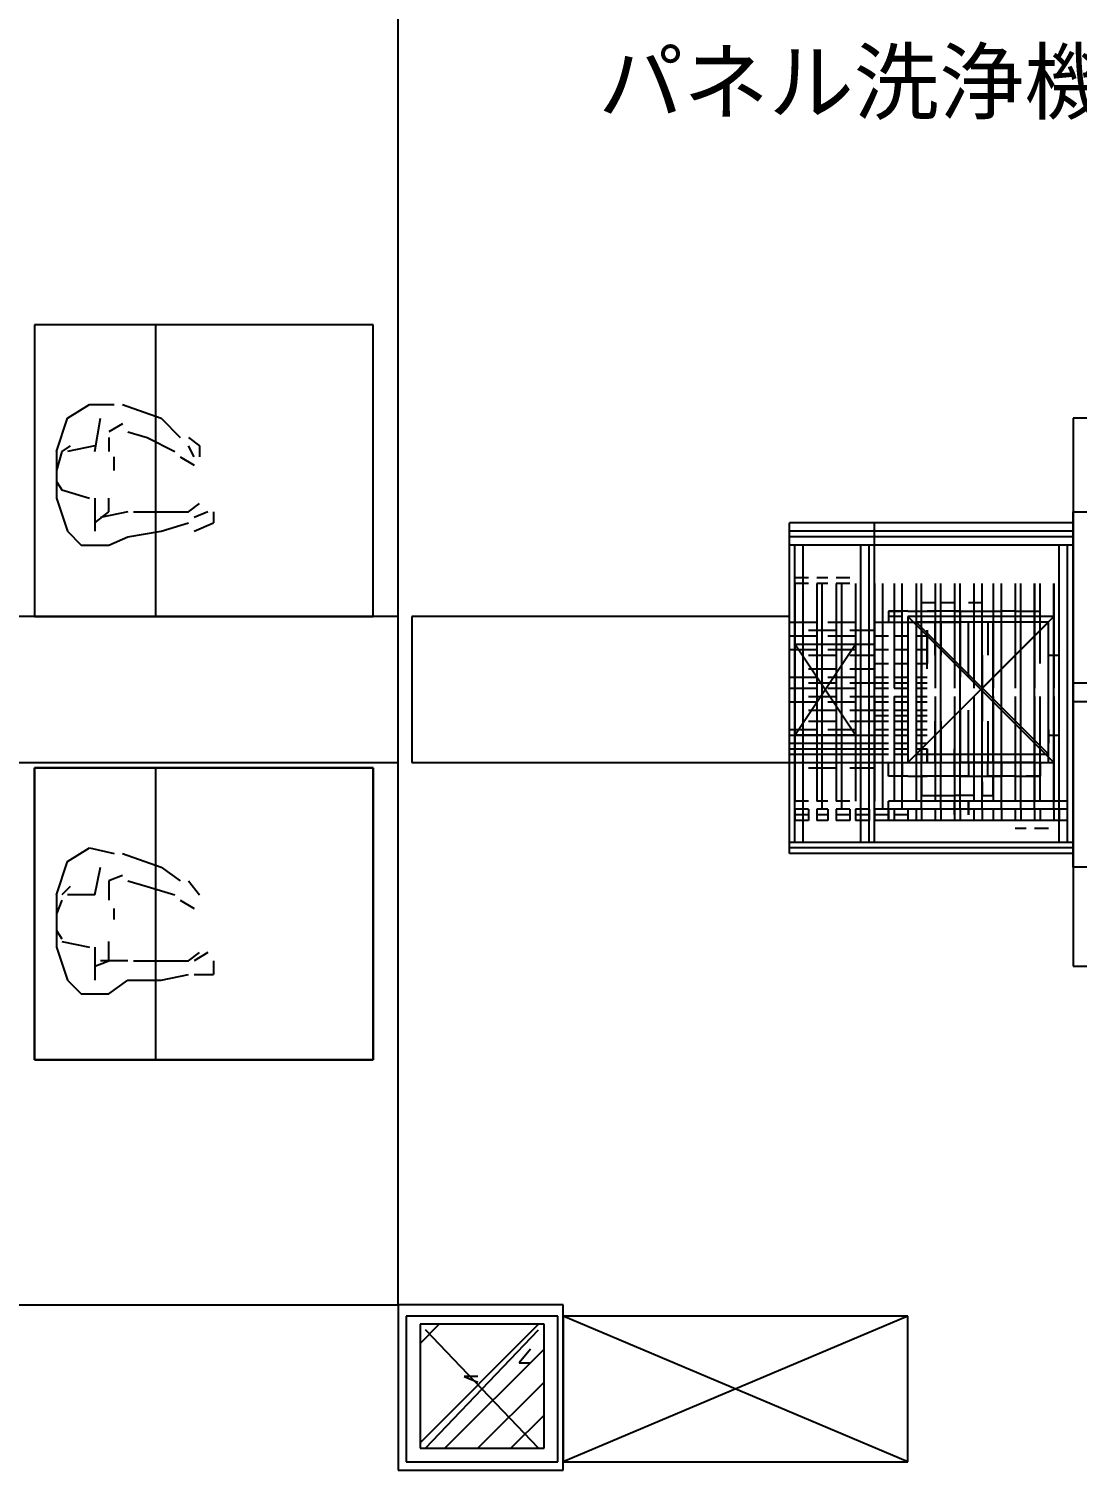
# Model space of a CAD drawing. Header units: millimetres. Extents: x 5 to 415, y 48 to 251.
# Drawn here: x 312.46 to 319.17, y 180.55 to 189.78 of the extents above; entities that cross this region are included whole.
import ezdxf

# ---------------------------------------------------------------- set-up
doc = ezdxf.new("R2010")
doc.units = ezdxf.units.MM
doc.layers.add('P', color=7, linetype='Continuous')
doc.layers.add('T', color=7, linetype='Continuous')

msp = doc.modelspace()

# ---------------------------------------------------------------- linework, layer by layer
at = {"layer": 'P'}
for points in [[(314.819, 181.61), (314.819, 197.273)], [(314.66, 187.889), (312.491, 187.889)], [(312.491, 187.889), (312.491, 186.02)], [(314.66, 187.889), (312.491, 187.889)], [(312.491, 187.889), (312.491, 186.02)], [(314.66, 187.889), (312.491, 187.889)], [(312.491, 187.889), (312.491, 186.02)], [(314.66, 187.889), (313.267, 187.889)], [(313.267, 187.889), (313.267, 186.02)], [(314.66, 186.02), (314.66, 187.889)], [(314.66, 186.02), (314.66, 187.889)], [(314.66, 186.02), (314.66, 187.889)], [(314.66, 186.02), (314.66, 187.889)], [(312.702, 187.29), (312.843, 187.378)], [(312.843, 187.378), (313.002, 187.378)], [(313.055, 187.378), (313.302, 187.29)], [(312.632, 187.078), (312.702, 187.29)], [(312.879, 187.078), (312.914, 187.29)], [(313.055, 187.254), (312.967, 187.202)], [(313.302, 187.29), (313.425, 187.166)], [(319.229, 187.29), (319.14, 187.29)], [(319.14, 187.29), (319.14, 185.596)], [(312.967, 187.166), (312.967, 187.078)], [(313.09, 187.202), (313.214, 187.166)], [(313.214, 187.166), (313.39, 187.078)], [(313.478, 187.166), (313.549, 187.113)], [(312.632, 187.078), (312.632, 186.778)], [(312.667, 187.078), (312.632, 186.955)], [(312.72, 187.113), (312.667, 187.078)], [(312.879, 187.113), (312.702, 187.078)], [(313.514, 187.043), (313.478, 187.113)], [(313.549, 187.113), (313.549, 187.043)], [(312.632, 186.955), (312.632, 186.866)], [(313.002, 186.955), (313.002, 187.043)], [(313.425, 187.043), (313.514, 186.99)], [(312.632, 186.884), (312.667, 186.831)], [(312.632, 186.778), (312.702, 186.567)], [(312.667, 186.831), (312.843, 186.778)], [(312.879, 186.778), (312.879, 186.567)], [(312.967, 186.69), (312.967, 186.778)], [(312.879, 186.619), (312.967, 186.69)], [(313.09, 186.69), (312.914, 186.655)], [(313.126, 186.69), (313.302, 186.69)], [(313.302, 186.69), (313.478, 186.69)], [(313.478, 186.69), (313.549, 186.743)], [(313.602, 186.69), (313.514, 186.655)], [(313.637, 186.69), (313.637, 186.619)], [(319.14, 184.415), (319.14, 186.69)], [(319.14, 186.69), (320.887, 186.69)], [(313.302, 186.567), (313.478, 186.619)], [(313.514, 186.567), (313.637, 186.619)], [(319.14, 186.619), (317.324, 186.619)], [(317.324, 184.573), (317.324, 186.619)], [(317.87, 184.573), (317.87, 186.619)], [(319.14, 184.573), (319.14, 186.619)], [(312.702, 186.567), (312.79, 186.478)], [(312.967, 186.478), (313.09, 186.531)], [(313.09, 186.531), (313.302, 186.567)], [(319.14, 186.567), (317.324, 186.567)], [(319.14, 186.567), (317.324, 186.567)], [(319.14, 186.567), (317.324, 186.567)], [(319.14, 186.567), (317.324, 186.567)], [(319.14, 186.531), (317.324, 186.531)], [(319.14, 186.531), (317.324, 186.531)], [(319.14, 186.531), (317.324, 186.531)], [(319.14, 186.531), (317.324, 186.531)], [(312.79, 186.478), (312.967, 186.478)], [(319.14, 186.478), (317.324, 186.478)], [(317.359, 184.573), (317.359, 186.478)], [(317.359, 184.573), (317.359, 186.478)], [(317.359, 184.573), (317.359, 186.478)], [(317.359, 184.573), (317.359, 186.478)], [(317.412, 184.573), (317.412, 186.478)], [(317.412, 184.573), (317.412, 186.478)], [(317.412, 184.573), (317.412, 186.478)], [(317.412, 184.573), (317.412, 186.478)], [(317.412, 184.573), (317.412, 186.478)], [(317.782, 184.573), (317.782, 186.478)], [(317.835, 184.573), (317.835, 186.478)], [(317.835, 184.573), (317.835, 186.478)], [(317.835, 184.573), (317.835, 186.478)], [(317.835, 184.573), (317.835, 186.478)], [(317.87, 184.573), (317.87, 186.478)], [(317.87, 184.573), (317.87, 186.478)], [(317.87, 184.573), (317.87, 186.478)], [(317.87, 184.573), (317.87, 186.478)], [(319.052, 184.573), (319.052, 186.478)], [(319.052, 184.573), (319.052, 186.478)], [(319.052, 184.573), (319.052, 186.478)], [(319.052, 184.573), (319.052, 186.478)], [(319.052, 184.573), (319.052, 186.478)], [(319.105, 184.573), (319.105, 186.478)], [(319.105, 184.573), (319.105, 186.478)], [(319.14, 184.573), (319.14, 186.478)], [(319.14, 184.573), (319.14, 186.478)], [(317.447, 186.267), (317.359, 186.267)], [(317.359, 186.231), (317.359, 185.561)], [(317.447, 186.231), (317.359, 186.231)], [(317.412, 184.838), (317.412, 186.231)], [(317.412, 184.785), (317.412, 186.231)], [(317.571, 186.267), (317.5, 186.267)], [(317.5, 186.231), (317.5, 184.838)], [(317.571, 186.231), (317.5, 186.231)], [(317.535, 184.838), (317.535, 186.231)], [(317.535, 184.785), (317.535, 186.231)], [(317.712, 186.267), (317.623, 186.267)], [(317.623, 186.231), (317.623, 185.561)], [(317.712, 186.231), (317.623, 186.231)], [(317.659, 184.838), (317.659, 186.231)], [(317.659, 184.785), (317.659, 186.231)], [(317.747, 186.231), (317.747, 184.838)], [(317.782, 184.838), (317.782, 186.231)], [(317.782, 184.785), (317.782, 186.231)], [(317.87, 186.231), (317.87, 185.561)], [(317.923, 185.72), (317.923, 186.231)], [(317.923, 184.785), (317.923, 186.231)], [(317.994, 186.231), (317.994, 185.561)], [(318.047, 185.72), (318.047, 186.231)], [(318.047, 184.785), (318.047, 186.231)], [(318.135, 186.231), (318.135, 185.561)], [(318.17, 185.72), (318.17, 186.231)], [(318.17, 184.785), (318.17, 186.231)], [(318.258, 186.231), (318.258, 185.561)], [(318.294, 185.72), (318.294, 186.231)], [(318.294, 184.785), (318.294, 186.231)], [(318.382, 186.231), (318.382, 185.561)], [(318.417, 185.72), (318.417, 186.231)], [(318.417, 184.785), (318.417, 186.231)], [(318.505, 186.231), (318.505, 185.561)], [(318.558, 185.72), (318.558, 186.231)], [(318.558, 184.785), (318.558, 186.231)], [(318.629, 186.231), (318.629, 185.561)], [(318.682, 185.72), (318.682, 186.231)], [(318.682, 184.785), (318.682, 186.231)], [(318.77, 186.231), (318.77, 185.561)], [(318.805, 185.72), (318.805, 186.231)], [(318.805, 184.785), (318.805, 186.231)], [(318.893, 186.231), (318.893, 185.561)], [(318.893, 184.785), (318.893, 186.231)], [(318.929, 185.72), (318.929, 186.231)], [(319.017, 186.231), (319.017, 185.561)], [(319.017, 184.785), (319.017, 186.231)], [(319.052, 185.72), (319.052, 186.231)], [(318.082, 186.055), (317.959, 186.055)], [(317.959, 186.055), (317.959, 185.984)], [(317.959, 186.055), (318.047, 186.055)], [(318.082, 186.055), (318.206, 186.055)], [(318.082, 186.055), (318.206, 186.055)], [(318.258, 186.108), (318.17, 186.108)], [(318.17, 186.055), (318.258, 186.055)], [(318.417, 186.055), (318.206, 186.055)], [(318.417, 186.055), (318.206, 186.055)], [(318.382, 186.108), (318.294, 186.108)], [(318.382, 186.055), (318.47, 186.055)], [(318.417, 186.055), (318.417, 185.984)], [(318.417, 186.055), (318.682, 186.055)], [(318.417, 186.055), (318.417, 185.984)], [(318.417, 186.055), (318.417, 185.984)], [(318.417, 186.055), (318.682, 186.055)], [(318.417, 186.055), (318.417, 185.984)], [(318.558, 186.108), (318.47, 186.108)], [(318.594, 186.055), (318.682, 186.055)], [(318.77, 186.055), (318.682, 186.055)], [(318.77, 186.055), (318.682, 186.055)], [(318.77, 186.055), (318.682, 186.055)], [(318.77, 186.055), (318.893, 186.055)], [(318.77, 186.055), (318.841, 186.055)], [(318.841, 186.055), (318.929, 186.055)], [(318.929, 185.984), (318.929, 186.055)], [(314.819, 186.02), (311.697, 186.02)], [(312.491, 186.02), (314.66, 186.02)], [(312.491, 186.02), (314.66, 186.02)], [(312.491, 186.02), (314.66, 186.02)], [(313.267, 186.02), (314.66, 186.02)], [(314.819, 185.085), (314.819, 186.02)], [(317.324, 186.02), (314.907, 186.02)], [(314.907, 186.02), (314.907, 185.085)], [(317.324, 185.085), (317.324, 186.02)], [(317.324, 185.984), (317.5, 185.984)], [(317.324, 185.984), (317.5, 185.984)], [(317.571, 185.984), (317.747, 185.984)], [(317.571, 185.984), (317.747, 185.984)], [(317.87, 185.984), (317.959, 185.984)], [(317.87, 185.984), (317.959, 185.984)], [(318.047, 186.02), (317.959, 186.02)], [(317.959, 185.984), (318.417, 185.984)], [(317.994, 185.984), (318.082, 185.984)], [(317.994, 185.984), (318.082, 185.984)], [(319.017, 186.02), (318.082, 186.02)], [(318.082, 186.02), (318.082, 185.085)], [(319.017, 185.085), (318.082, 186.02)], [(319.017, 186.02), (318.082, 185.085)], [(318.982, 185.984), (318.135, 185.984)], [(318.135, 185.984), (318.135, 185.138)], [(318.982, 185.138), (318.135, 185.984)], [(318.982, 185.984), (318.135, 185.138)], [(318.135, 185.984), (318.206, 185.984)], [(318.135, 185.984), (318.206, 185.984)], [(318.258, 186.02), (318.17, 186.02)], [(318.258, 185.773), (318.258, 185.984)], [(318.258, 185.773), (318.258, 185.984)], [(318.258, 185.773), (318.258, 185.984)], [(318.258, 185.773), (318.258, 185.984)], [(318.294, 185.984), (318.294, 185.773)], [(318.294, 185.984), (318.294, 185.773)], [(318.294, 185.984), (318.294, 185.773)], [(318.294, 185.984), (318.294, 185.773)], [(318.47, 186.02), (318.382, 186.02)], [(318.417, 185.984), (318.417, 185.632)], [(318.893, 185.984), (318.417, 185.984)], [(318.47, 185.632), (318.47, 185.984)], [(318.558, 185.773), (318.558, 185.984)], [(318.558, 185.773), (318.558, 185.984)], [(318.558, 185.773), (318.558, 185.984)], [(318.558, 185.773), (318.558, 185.984)], [(318.682, 186.02), (318.594, 186.02)], [(318.594, 185.984), (318.594, 185.773)], [(318.594, 185.984), (318.594, 185.773)], [(318.594, 185.984), (318.594, 185.773)], [(318.594, 185.984), (318.594, 185.773)], [(318.629, 185.085), (318.629, 185.984)], [(318.929, 186.02), (318.841, 186.02)], [(318.982, 185.138), (318.982, 185.984)], [(319.017, 185.085), (319.017, 186.02)], [(319.017, 185.05), (319.017, 185.984)], [(317.324, 185.896), (317.5, 185.896)], [(317.324, 185.896), (317.5, 185.896)], [(317.447, 185.932), (317.623, 185.932)], [(317.447, 185.932), (317.623, 185.932)], [(317.571, 185.896), (317.747, 185.896)], [(317.571, 185.896), (317.747, 185.896)], [(317.712, 185.932), (317.87, 185.932)], [(317.712, 185.932), (317.87, 185.932)], [(317.87, 185.896), (317.959, 185.896)], [(317.87, 185.896), (317.959, 185.896)], [(317.994, 185.896), (318.082, 185.896)], [(317.994, 185.896), (318.082, 185.896)], [(318.135, 185.896), (318.206, 185.896)], [(318.135, 185.896), (318.206, 185.896)], [(318.17, 185.932), (318.17, 185.808)], [(318.17, 185.932), (318.17, 185.808)], [(318.17, 185.932), (318.17, 185.808)], [(318.206, 185.808), (318.206, 185.932)], [(318.206, 185.808), (318.206, 185.932)], [(318.206, 185.932), (318.206, 185.808)], [(318.206, 185.808), (318.206, 185.932)], [(318.206, 185.808), (318.206, 185.932)], [(318.206, 185.808), (318.206, 185.932)], [(318.982, 185.808), (318.982, 185.932)], [(319.017, 185.808), (319.017, 185.932)], [(317.324, 185.808), (317.5, 185.808)], [(317.324, 185.808), (317.5, 185.808)], [(317.359, 185.261), (317.359, 185.843)], [(317.359, 185.843), (317.747, 185.843)], [(317.359, 185.261), (317.747, 185.843)], [(317.747, 185.261), (317.359, 185.843)], [(317.447, 185.843), (317.623, 185.843)], [(317.447, 185.843), (317.623, 185.843)], [(317.447, 185.773), (317.623, 185.773)], [(317.447, 185.773), (317.623, 185.773)], [(317.571, 185.808), (317.747, 185.808)], [(317.571, 185.808), (317.747, 185.808)], [(317.712, 185.843), (317.87, 185.843)], [(317.712, 185.843), (317.87, 185.843)], [(317.712, 185.773), (317.87, 185.773)], [(317.712, 185.773), (317.87, 185.773)], [(317.747, 185.843), (317.747, 185.261)], [(317.87, 185.808), (317.959, 185.808)], [(317.87, 185.808), (317.959, 185.808)], [(317.994, 185.808), (318.082, 185.808)], [(317.994, 185.808), (318.082, 185.808)], [(318.135, 185.808), (318.206, 185.808)], [(318.135, 185.808), (318.206, 185.808)], [(318.17, 185.808), (318.17, 185.685)], [(318.17, 185.808), (318.17, 185.085)], [(318.17, 185.773), (318.17, 185.685)], [(318.206, 185.685), (318.206, 185.808)], [(318.206, 185.808), (318.206, 185.72)], [(318.206, 185.685), (318.206, 185.808)], [(318.206, 185.72), (318.206, 185.808)], [(318.206, 185.72), (318.206, 185.808)], [(318.206, 185.685), (318.206, 185.773)], [(318.294, 185.349), (318.294, 185.773)], [(318.558, 185.773), (318.558, 185.349)], [(318.982, 185.72), (318.982, 185.808)], [(318.982, 185.773), (319.052, 185.773)], [(319.017, 185.72), (319.017, 185.808)], [(317.447, 185.685), (317.623, 185.685)], [(317.447, 185.685), (317.623, 185.685)], [(317.712, 185.685), (317.87, 185.685)], [(317.712, 185.685), (317.87, 185.685)], [(317.87, 185.72), (317.959, 185.72)], [(317.87, 185.72), (317.959, 185.72)], [(317.994, 185.72), (318.082, 185.72)], [(317.994, 185.72), (318.082, 185.72)], [(318.135, 185.72), (318.206, 185.72)], [(318.135, 185.72), (318.206, 185.72)], [(318.982, 185.297), (318.982, 185.72)], [(319.017, 185.297), (319.017, 185.72)], [(317.324, 185.632), (317.5, 185.632)], [(317.324, 185.632), (317.5, 185.632)], [(317.447, 185.596), (317.623, 185.596)], [(317.447, 185.596), (317.623, 185.596)], [(317.571, 185.632), (317.747, 185.632)], [(317.571, 185.632), (317.747, 185.632)], [(317.712, 185.596), (317.87, 185.596)], [(317.712, 185.596), (317.87, 185.596)], [(317.87, 185.632), (317.959, 185.632)], [(317.87, 185.596), (317.959, 185.596)], [(317.994, 185.632), (318.082, 185.632)], [(317.994, 185.596), (318.082, 185.596)], [(318.135, 185.632), (318.206, 185.632)], [(318.135, 185.596), (318.206, 185.596)], [(319.14, 185.596), (319.14, 185.473)], [(319.14, 185.596), (319.229, 185.596)], [(319.14, 185.473), (319.14, 185.596)], [(317.324, 185.561), (317.5, 185.561)], [(317.324, 185.561), (317.5, 185.561)], [(317.359, 185.561), (317.359, 184.838)], [(317.447, 185.508), (317.623, 185.508)], [(317.447, 185.508), (317.623, 185.508)], [(317.571, 185.561), (317.747, 185.561)], [(317.571, 185.561), (317.747, 185.561)], [(317.623, 185.561), (317.623, 184.838)], [(317.712, 185.508), (317.87, 185.508)], [(317.712, 185.508), (317.87, 185.508)], [(317.87, 185.561), (317.959, 185.561)], [(317.87, 185.508), (317.87, 184.838)], [(317.87, 185.508), (317.959, 185.508)], [(317.923, 184.838), (317.923, 185.508)], [(317.994, 185.561), (318.082, 185.561)], [(317.994, 185.508), (317.994, 184.838)], [(317.994, 185.508), (318.082, 185.508)], [(318.047, 184.838), (318.047, 185.508)], [(318.135, 185.561), (318.206, 185.561)], [(318.135, 185.508), (318.135, 184.838)], [(318.135, 185.508), (318.206, 185.508)], [(318.17, 184.838), (318.17, 185.508)], [(318.258, 185.508), (318.258, 184.838)], [(318.294, 184.838), (318.294, 185.508)], [(318.382, 185.508), (318.382, 184.838)], [(318.417, 184.838), (318.417, 185.508)], [(318.505, 185.508), (318.505, 184.838)], [(318.558, 184.838), (318.558, 185.508)], [(318.629, 185.508), (318.629, 184.838)], [(318.682, 184.838), (318.682, 185.508)], [(318.77, 185.508), (318.77, 184.838)], [(318.805, 184.838), (318.805, 185.508)], [(318.893, 185.508), (318.893, 184.838)], [(318.929, 184.838), (318.929, 185.508)], [(319.017, 185.508), (319.017, 184.838)], [(319.052, 184.838), (319.052, 185.508)], [(317.324, 185.473), (317.5, 185.473)], [(317.324, 185.473), (317.5, 185.473)], [(317.447, 185.42), (317.623, 185.42)], [(317.447, 185.42), (317.623, 185.42)], [(317.571, 185.473), (317.747, 185.473)], [(317.571, 185.473), (317.747, 185.473)], [(317.712, 185.42), (317.87, 185.42)], [(317.712, 185.42), (317.87, 185.42)], [(317.87, 185.473), (317.959, 185.473)], [(317.87, 185.42), (317.959, 185.42)], [(317.87, 185.385), (317.959, 185.385)], [(317.994, 185.473), (318.082, 185.473)], [(317.994, 185.42), (318.082, 185.42)], [(317.994, 185.385), (318.082, 185.385)], [(318.135, 185.473), (318.206, 185.473)], [(318.135, 185.42), (318.206, 185.42)], [(318.135, 185.385), (318.206, 185.385)], [(318.417, 185.42), (318.417, 185.085)], [(318.47, 185.085), (318.47, 185.42)], [(319.14, 185.473), (319.14, 183.78)], [(319.229, 185.473), (319.14, 185.473)], [(317.324, 185.297), (317.5, 185.297)], [(317.447, 185.349), (317.623, 185.349)], [(317.447, 185.349), (317.623, 185.349)], [(317.571, 185.297), (317.747, 185.297)], [(317.712, 185.349), (317.87, 185.349)], [(317.712, 185.349), (317.87, 185.349)], [(317.87, 185.349), (317.959, 185.349)], [(317.87, 185.297), (317.959, 185.297)], [(317.994, 185.349), (318.082, 185.349)], [(317.994, 185.297), (318.082, 185.297)], [(318.135, 185.349), (318.206, 185.349)], [(318.135, 185.297), (318.206, 185.297)], [(318.258, 185.085), (318.258, 185.349)], [(318.258, 185.085), (318.258, 185.349)], [(318.258, 185.085), (318.258, 185.349)], [(318.258, 185.085), (318.258, 185.349)], [(318.294, 185.349), (318.294, 185.085)], [(318.294, 185.349), (318.294, 185.085)], [(318.294, 185.349), (318.294, 185.085)], [(318.294, 185.349), (318.294, 185.085)], [(318.558, 185.085), (318.558, 185.349)], [(318.558, 185.085), (318.558, 185.349)], [(318.558, 185.085), (318.558, 185.349)], [(318.558, 185.085), (318.558, 185.349)], [(318.594, 185.349), (318.594, 185.085)], [(318.594, 185.349), (318.594, 185.085)], [(318.594, 185.349), (318.594, 185.085)], [(318.594, 185.349), (318.594, 185.085)], [(318.982, 185.297), (318.982, 185.208)], [(319.017, 185.208), (319.017, 185.297)], [(317.324, 185.261), (317.5, 185.261)], [(317.324, 185.208), (317.5, 185.208)], [(317.747, 185.261), (317.359, 185.261)], [(317.447, 185.261), (317.623, 185.261)], [(317.447, 185.208), (317.623, 185.208)], [(317.571, 185.261), (317.747, 185.261)], [(317.571, 185.208), (317.747, 185.208)], [(317.712, 185.261), (317.87, 185.261)], [(317.712, 185.208), (317.87, 185.208)], [(317.87, 185.261), (317.959, 185.261)], [(317.87, 185.208), (317.959, 185.208)], [(317.994, 185.261), (318.082, 185.261)], [(317.994, 185.208), (318.082, 185.208)], [(318.135, 185.261), (318.206, 185.261)], [(318.135, 185.208), (318.206, 185.208)], [(318.982, 185.261), (319.052, 185.261)], [(318.982, 185.085), (318.982, 185.208)], [(319.017, 185.085), (319.017, 185.208)], [(317.324, 185.173), (317.5, 185.173)], [(317.324, 185.138), (317.5, 185.138)], [(317.447, 185.173), (317.623, 185.173)], [(317.447, 185.138), (317.623, 185.138)], [(317.571, 185.173), (317.747, 185.173)], [(317.571, 185.138), (317.747, 185.138)], [(317.712, 185.173), (317.87, 185.173)], [(317.712, 185.138), (317.87, 185.138)], [(317.87, 185.173), (317.959, 185.173)], [(317.87, 185.138), (317.959, 185.138)], [(317.994, 185.173), (318.082, 185.173)], [(317.994, 185.138), (318.082, 185.138)], [(318.135, 185.173), (318.206, 185.173)], [(318.135, 185.138), (318.982, 185.138)], [(318.135, 185.138), (318.206, 185.138)], [(318.17, 185.173), (318.17, 185.085)], [(318.17, 185.085), (318.17, 185.173)], [(318.206, 185.173), (318.206, 185.085)], [(318.206, 185.085), (318.206, 185.173)], [(318.382, 185.173), (318.382, 185.085)], [(318.382, 185.085), (318.382, 185.173)], [(318.417, 185.173), (318.417, 185.085)], [(318.417, 185.085), (318.417, 185.173)], [(311.697, 185.085), (314.819, 185.085)], [(312.491, 185.05), (314.66, 185.05)], [(312.491, 183.18), (312.491, 185.05)], [(312.491, 185.05), (314.66, 185.05)], [(312.491, 183.18), (312.491, 185.05)], [(314.66, 185.05), (312.491, 185.05)], [(312.491, 185.05), (312.491, 183.18)], [(314.66, 185.05), (313.267, 185.05)], [(313.267, 185.05), (313.267, 183.18)], [(314.66, 185.05), (314.66, 183.18)], [(314.66, 185.05), (314.66, 183.18)], [(314.66, 183.18), (314.66, 185.05)], [(314.66, 183.18), (314.66, 185.05)], [(314.907, 185.085), (317.324, 185.085)], [(317.324, 185.085), (317.5, 185.085)], [(317.447, 185.085), (317.623, 185.085)], [(317.447, 185.05), (317.623, 185.05)], [(317.571, 185.085), (317.747, 185.085)], [(317.712, 185.085), (317.87, 185.085)], [(317.712, 185.05), (317.87, 185.05)], [(317.87, 185.085), (317.959, 185.085)], [(317.959, 185.085), (318.417, 185.085)], [(317.959, 184.997), (317.959, 185.085)], [(317.959, 185.085), (318.047, 185.085)], [(317.959, 184.997), (317.959, 185.085)], [(317.994, 185.085), (318.082, 185.085)], [(318.047, 185.085), (318.047, 184.997)], [(318.082, 185.085), (319.017, 185.085)], [(318.135, 185.085), (318.206, 185.085)], [(318.17, 185.085), (318.258, 185.085)], [(318.17, 184.997), (318.17, 185.085)], [(318.258, 185.085), (318.258, 184.997)], [(318.382, 185.085), (318.47, 185.085)], [(318.382, 184.997), (318.382, 185.085)], [(318.417, 184.997), (318.417, 185.085)], [(318.893, 185.085), (318.417, 185.085)], [(318.417, 184.997), (318.417, 185.085)], [(318.47, 185.085), (318.47, 184.997)], [(318.594, 185.085), (318.682, 185.085)], [(318.594, 184.997), (318.594, 185.085)], [(318.682, 185.085), (318.682, 184.997)], [(318.805, 184.997), (318.805, 185.085)], [(318.841, 185.085), (318.929, 185.085)], [(318.929, 185.085), (318.929, 184.997)], [(318.929, 185.085), (318.929, 184.997)], [(318.929, 184.997), (318.929, 185.085)], [(318.929, 184.997), (318.929, 185.085)], [(318.082, 184.997), (317.959, 184.997)], [(318.047, 184.997), (317.959, 184.997)], [(318.082, 184.997), (318.206, 184.997)], [(318.17, 184.997), (318.17, 184.873)], [(318.258, 184.997), (318.17, 184.997)], [(318.417, 184.997), (318.206, 184.997)], [(318.294, 184.873), (318.294, 184.961)], [(318.47, 184.997), (318.382, 184.997)], [(318.417, 184.997), (318.682, 184.997)], [(318.558, 184.961), (318.558, 184.873)], [(318.682, 184.997), (318.594, 184.997)], [(318.629, 184.873), (318.629, 184.997)], [(318.77, 184.997), (318.682, 184.997)], [(318.77, 184.997), (318.682, 184.997)], [(318.77, 184.997), (318.929, 184.997)], [(318.77, 184.997), (318.841, 184.997)], [(318.929, 184.997), (318.841, 184.997)], [(317.447, 184.838), (317.359, 184.838)], [(317.447, 184.838), (317.359, 184.838)], [(317.571, 184.838), (317.5, 184.838)], [(317.571, 184.838), (317.5, 184.838)], [(317.712, 184.838), (317.623, 184.838)], [(317.712, 184.838), (317.623, 184.838)], [(319.105, 184.838), (317.959, 184.838)], [(317.959, 184.714), (317.959, 184.838)], [(318.17, 184.873), (318.294, 184.873)], [(318.294, 184.873), (318.382, 184.873)], [(318.47, 184.873), (318.382, 184.873)], [(318.505, 184.873), (318.382, 184.873)], [(318.505, 184.873), (318.382, 184.873)], [(318.382, 184.75), (318.382, 184.838)], [(318.382, 184.75), (318.382, 184.838)], [(318.382, 184.838), (318.382, 184.75)], [(318.382, 184.838), (318.382, 184.75)], [(318.47, 184.838), (318.47, 184.75)], [(318.47, 184.838), (318.47, 184.75)], [(318.47, 184.75), (318.47, 184.838)], [(318.47, 184.75), (318.47, 184.838)], [(318.558, 184.873), (318.629, 184.873)], [(319.105, 184.714), (319.105, 184.838)], [(317.447, 184.785), (317.359, 184.785)], [(317.359, 184.785), (317.359, 184.714)], [(317.447, 184.75), (317.359, 184.75)], [(317.447, 184.785), (317.447, 184.714)], [(317.571, 184.785), (317.5, 184.785)], [(317.5, 184.785), (317.5, 184.714)], [(317.571, 184.75), (317.5, 184.75)], [(317.571, 184.785), (317.571, 184.714)], [(317.712, 184.785), (317.623, 184.785)], [(317.623, 184.785), (317.623, 184.714)], [(317.712, 184.75), (317.623, 184.75)], [(317.712, 184.785), (317.712, 184.714)], [(317.835, 184.785), (317.747, 184.785)], [(317.747, 184.785), (317.747, 184.714)], [(317.835, 184.75), (317.747, 184.75)], [(317.835, 184.785), (317.835, 184.714)], [(317.959, 184.785), (317.87, 184.785)], [(317.87, 184.785), (317.87, 184.714)], [(317.959, 184.75), (317.87, 184.75)], [(319.105, 184.785), (317.959, 184.785)], [(317.959, 184.785), (317.959, 184.714)], [(318.082, 184.785), (317.994, 184.785)], [(317.994, 184.785), (317.994, 184.714)], [(318.082, 184.75), (317.994, 184.75)], [(318.082, 184.785), (318.082, 184.714)], [(318.135, 184.785), (318.135, 184.714)], [(318.17, 184.785), (318.17, 184.714)], [(318.258, 184.785), (318.258, 184.714)], [(318.294, 184.785), (318.294, 184.714)], [(318.382, 184.785), (318.382, 184.714)], [(318.417, 184.785), (318.417, 184.714)], [(318.505, 184.785), (318.505, 184.714)], [(318.558, 184.785), (318.558, 184.714)], [(318.629, 184.785), (318.629, 184.714)], [(318.682, 184.785), (318.682, 184.714)], [(318.77, 184.785), (318.77, 184.714)], [(318.805, 184.785), (318.805, 184.714)], [(318.893, 184.785), (318.893, 184.714)], [(318.929, 184.785), (318.929, 184.714)], [(319.017, 184.785), (319.017, 184.714)], [(319.052, 184.785), (319.052, 184.714)], [(317.447, 184.714), (317.359, 184.714)], [(317.571, 184.714), (317.5, 184.714)], [(317.712, 184.714), (317.623, 184.714)], [(317.835, 184.714), (317.747, 184.714)], [(317.959, 184.714), (317.87, 184.714)], [(319.105, 184.714), (317.959, 184.714)], [(318.082, 184.714), (317.994, 184.714)], [(318.841, 184.662), (318.77, 184.662)], [(318.982, 184.662), (318.893, 184.662)], [(319.14, 184.573), (317.324, 184.573)], [(319.14, 184.573), (317.324, 184.573)], [(319.14, 184.573), (317.324, 184.573)], [(317.324, 184.503), (317.324, 184.573)], [(319.14, 184.573), (319.052, 184.573)], [(319.14, 184.503), (319.14, 184.573)], [(312.702, 184.45), (312.843, 184.538)], [(312.843, 184.538), (313.002, 184.503)], [(313.055, 184.503), (313.302, 184.415)], [(319.14, 184.538), (317.324, 184.538)], [(319.14, 184.538), (317.324, 184.538)], [(319.14, 184.503), (317.324, 184.503)], [(319.14, 184.503), (317.324, 184.503)], [(319.14, 184.503), (317.324, 184.503)], [(319.14, 184.503), (317.324, 184.503)], [(319.14, 184.503), (317.324, 184.503)], [(312.632, 184.238), (312.702, 184.45)], [(312.879, 184.238), (312.914, 184.415)], [(313.302, 184.415), (313.425, 184.326)], [(320.887, 184.415), (319.14, 184.415)], [(312.72, 184.291), (312.667, 184.238)], [(313.055, 184.362), (312.967, 184.326)], [(312.967, 184.326), (312.967, 184.203)], [(313.09, 184.326), (313.214, 184.291)], [(313.214, 184.291), (313.39, 184.238)], [(313.478, 184.326), (313.549, 184.238)], [(312.632, 184.238), (312.632, 183.903)], [(312.667, 184.203), (312.632, 184.115)], [(312.879, 184.238), (312.702, 184.238)], [(313.425, 184.203), (313.514, 184.15)], [(313.002, 184.079), (313.002, 184.15)], [(312.632, 184.079), (312.632, 183.991)], [(312.632, 184.009), (312.667, 183.956)], [(312.667, 183.938), (312.843, 183.903)], [(312.967, 183.815), (312.967, 183.938)], [(312.632, 183.903), (312.702, 183.691)], [(312.879, 183.903), (312.879, 183.691)], [(312.879, 183.78), (312.967, 183.815)], [(313.09, 183.815), (312.914, 183.815)], [(313.126, 183.815), (313.302, 183.815)], [(313.302, 183.815), (313.478, 183.815)], [(313.478, 183.815), (313.549, 183.868)], [(313.602, 183.868), (313.514, 183.815)], [(313.637, 183.815), (313.637, 183.727)], [(313.302, 183.691), (313.478, 183.727)], [(313.514, 183.727), (313.637, 183.727)], [(319.14, 183.78), (319.229, 183.78)], [(312.702, 183.691), (312.79, 183.603)], [(312.967, 183.603), (313.09, 183.691)], [(313.09, 183.691), (313.302, 183.691)], [(312.79, 183.603), (312.967, 183.603)], [(314.66, 183.18), (312.491, 183.18)], [(314.66, 183.18), (312.491, 183.18)], [(312.491, 183.18), (314.66, 183.18)], [(313.267, 183.18), (314.66, 183.18)], [(300.602, 181.61), (314.819, 181.61)], [(314.819, 181.61), (314.819, 180.552)], [(315.877, 181.61), (314.819, 181.61)], [(315.877, 180.552), (315.877, 181.61)], [(314.872, 181.539), (314.872, 180.605)], [(315.842, 181.539), (314.872, 181.539)], [(315.842, 180.605), (315.842, 181.539)], [(315.877, 181.539), (315.877, 180.605)], [(318.082, 181.539), (315.877, 181.539)], [(318.082, 181.539), (315.877, 180.605)], [(318.082, 180.605), (315.877, 181.539)], [(318.082, 180.605), (318.082, 181.539)], [(314.96, 180.728), (315.718, 181.487)], [(314.96, 181.363), (315.083, 181.487)], [(314.96, 181.487), (314.96, 180.693)], [(315.754, 181.487), (314.96, 181.487)], [(315.718, 180.693), (314.995, 181.451)], [(314.995, 180.693), (315.718, 181.451)], [(315.754, 180.693), (315.754, 181.487)], [(315.119, 180.693), (315.754, 181.328)], [(315.666, 181.328), (315.595, 181.24)], [(315.595, 181.24), (315.666, 181.24)], [(315.33, 181.151), (315.242, 181.151)], [(315.242, 181.151), (315.33, 181.116)], [(315.33, 180.693), (315.754, 181.116)], [(315.542, 180.693), (315.754, 180.904)], [(314.96, 180.693), (315.754, 180.693)], [(314.872, 180.605), (315.842, 180.605)], [(315.877, 180.605), (318.082, 180.605)], [(314.819, 180.552), (315.877, 180.552)]]:
    msp.add_lwpolyline(points, dxfattribs=at)

# ---------------------------------------------------------------- texts
at = {"layer": 'T', "insert": (316.1, 189.2), "char_height": 0.4, "attachment_point": 7}
msp.add_mtext('{\\fArial|b0|i0|c0|p18;パネル洗浄機}', dxfattribs=at)

doc.saveas('drawing.dxf')
